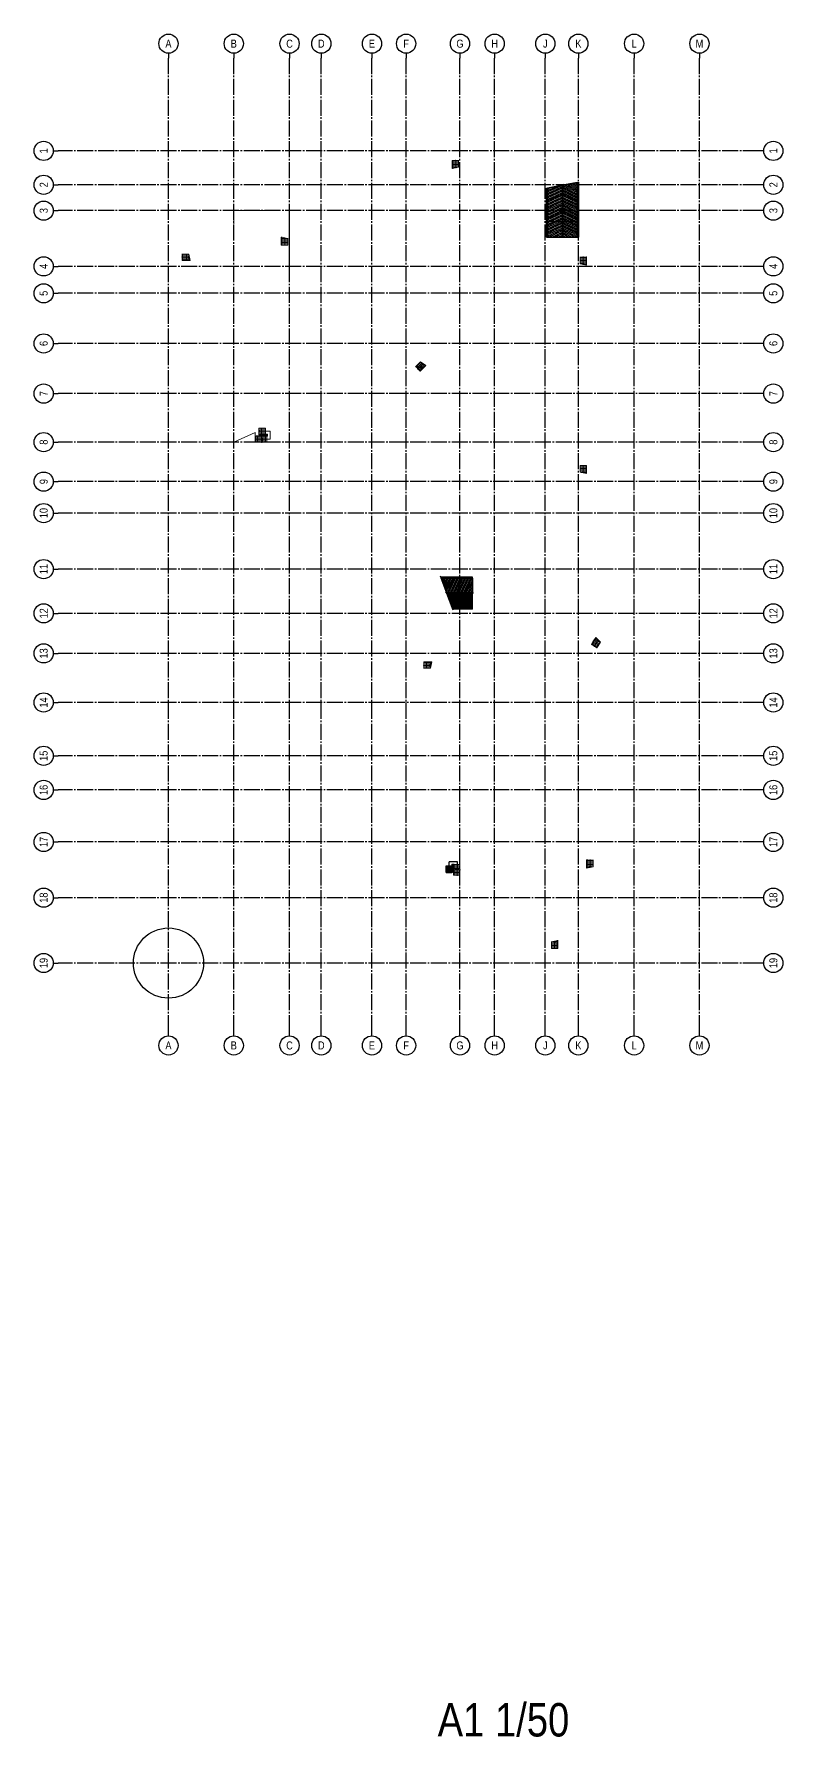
# Model space of a CAD drawing. Header units: millimetres. Extents: x 379264 to 1158416, y -283062 to 356890.
# Drawn here: x 676745 to 817145, y 37653 to 356890 of the extents above; entities that cross this region are included whole.
import ezdxf
from ezdxf.enums import TextEntityAlignment as Align
from ezdxf.xclip import XClip

# ---------------------------------------------------------------- set-up
doc = ezdxf.new("R2010")
doc.units = ezdxf.units.MM
doc.header["$XCLIPFRAME"] = 0
for name, pattern in [('CHG_XX_Luoi truc$0$MB_Luoi truc$0$Center101', [13, 10, -1, 1, -1]), ('MB Ham 2$0$HIDDEN', [0.375, 0.25, -0.125]), ('MB Ham 2$0$Hidden21', [3, 2, -1])]:
    doc.linetypes.add(name, pattern=pattern)
for name, color, linetype in [('BLOCK A - CHI TIET THANG 1$0$Concrete Line', 6, 'Continuous'), ('CHG_XX_Luoi truc$0$Grid', 34, 'Continuous'), ('CHG_XX_Luoi truc$0$Grid Line', 8, 'CHG_XX_Luoi truc$0$MB_Luoi truc$0$Center101'), ('MB Ham 2$0$Staircase', 30, 'Continuous'), ('MB Ham 2$0$Staircase Hidden', 34, 'MB Ham 2$0$Hidden21')]:
    doc.layers.add(name, color=color, linetype=linetype)
for name, color, linetype, lineweight in [('CHG_XX_Damsan_Ham 2$0$Start net bao', 3, 'Continuous', 18), ('HATCH', 57, 'Continuous', 9), ('Start hatch', 8, 'Continuous', 25), ('tam cap ram', 8, 'Continuous', 5), ('TEXT', 7, 'Continuous', 15)]:
    doc.layers.add(name, color=color, linetype=linetype, lineweight=lineweight)
doc.styles.add('CHG_XX_Luoi truc$0$MB_Luoi truc$0$Grid A-F$0$VNI-HelveCB', font='VHELVCB_0.TTF')
doc.styles.add('TTP-HelCon', font='VHELVCN_0.TTF')

# ---------------------------------------------------------------- blocks, each defined once
blk = doc.blocks.new('A$C2E244298')
at = {"layer": 'Start hatch'}
h = blk.add_hatch(dxfattribs=at)
h.set_pattern_fill('_USER', color=256, scale=250, angle=335, pattern_type=0)
h.set_pattern_definition([(205, (147703.1, 1500), (-105.65457, 226.57695), [])])
h.paths.add_polyline_path([(73850, 145813), (71052, 145293), (71050, 136100), (73850, 136100)])
h = blk.add_hatch(dxfattribs=at)
h.set_pattern_fill('_USER', color=256, scale=250, angle=335, pattern_type=0)
h.set_pattern_definition([(335, (2e-10, 1500), (105.65457, 226.57695), [])])
h.paths.add_polyline_path([(73850, 136100), (76650, 136100), (76650, 146332), (73850, 145813)])
at = {"layer": 'Start hatch', "linetype": 'Continuous'}
h = blk.add_hatch(dxfattribs=at)
h.set_pattern_fill('_USER', color=256, scale=250, angle=65, pattern_type=0)
h.set_pattern_definition([(65, (2e-10, 1e-10), (-226.57695, 105.65457), [])])
h.paths.add_polyline_path([(51130, 72150), (56983, 72150), (56983, 69350), (52188, 69350)])
h = blk.add_hatch(dxfattribs=at)
h.set_pattern_fill('_USER', color=256, scale=250, angle=65, pattern_type=0)
h.set_pattern_definition([(295, (2e-10, 138700), (-226.57695, -105.65457), [])])
h.paths.add_polyline_path([(56983, 66550), (56983, 69350), (52188, 69350), (53246, 66550)])
at = {"layer": 'Start hatch'}
for p, q in [((70850, 145256), (70850, 136100)), ((76850, 136100), (76850, 146370)), ((70850, 136100), (76850, 136100)), ((56983, 72350), (51055, 72350)), ((56983, 66350), (53321, 66350))]:
    blk.add_line(p, q, dxfattribs=at)
at = {"layer": 'Start hatch', "linetype": 'Continuous'}
for p, q in [((57206, 69350), (52188, 69350)), ((56983, 66550), (53246, 66550))]:
    blk.add_line(p, q, dxfattribs=at)
at = {"layer": 'Start hatch'}
for points in [[(76850, 146370), (76850, 136100), (70850, 136100), (70850, 145256)], [(71050, 139100), (76650, 139100)]]:
    blk.add_lwpolyline(points, dxfattribs=at)
at = {"layer": 'Start hatch', "linetype": 'Continuous'}
for points in [[(70850, 145256), (73702, 145784), (73814, 145595), (73885, 146028), (73997, 145840), (76850, 146369)], [(53397, 66150), (52207, 69301), (52373, 69444), (51934, 69438), (52101, 69581), (50979, 72550)], [(56983, 66350), (56983, 72350)]]:
    blk.add_lwpolyline(points, dxfattribs=at)
at = {"layer": 'Start hatch'}
for points in [[(71050, 136100), (73850, 136100), (73850, 145813), (71050, 145293)], [(73850, 136100), (76650, 136100), (76650, 146332), (73850, 145813)]]:
    blk.add_lwpolyline(points, close=True, dxfattribs=at)
at = {"layer": 'Start hatch', "linetype": 'Continuous'}
blk.add_lwpolyline([(51130, 72150), (56983, 72150), (56983, 69350), (52188, 69350)], close=True, dxfattribs=at)
blk = doc.blocks.new('MB Ham 2$0$Dot')
at = {"linetype": 'ByBlock', "lineweight": -2}
h = blk.add_hatch(color=0, dxfattribs=at)
edge = h.paths.add_edge_path()
edge.add_arc((0, 0), 0.5, 0, 360)
at = {"color": 0, "linetype": 'ByBlock', "lineweight": -2}
blk.add_line((0, -1), (0, 1), dxfattribs=at)
blk.add_circle((0, 0), 0.5, dxfattribs=at)
blk = doc.blocks.new('MB Ham 2$0$Arrow 60')
at = {"linetype": 'ByBlock', "lineweight": -2}
h = blk.add_hatch(color=0, dxfattribs=at)
h.paths.add_polyline_path([(1.9, 0.9), (1.7, 1.4), (0, 0.6), (-1.7, 1.4), (-1.9, 0.9), (0, 0)], flags=17)
h.paths.add_polyline_path([(1.7, 1.4), (1.9, 0.9), (0, 0), (-1.9, 0.9), (-1.7, 1.4), (0, 0.6)])
blk.add_hatch(color=0, dxfattribs=at).paths.add_polyline_path([(1.7, 1.4), (1.9, 0.9), (0, 0), (-1.9, 0.9), (-1.7, 1.4), (0, 0.6)])
at = {"color": 0, "linetype": 'ByBlock', "lineweight": -2}
blk.add_lwpolyline([(1.7, 1.4), (1.9, 0.9), (0, 0), (-1.9, 0.9), (-1.7, 1.4), (0, 0.6)], close=True, dxfattribs=at)
blk = doc.blocks.new('*U1504')
at = {"layer": 'tam cap ram'}
h = blk.add_hatch(dxfattribs=at)
h.set_pattern_fill('_USER', color=256, scale=250, angle=90, pattern_type=0)
h.set_pattern_definition([(90, (2200, 2550), (-250, 2e-14), [])])
h.paths.add_polyline_path([(1200, 2550), (3200, 2550), (3200, 1450), (1200, 1450)])
h.paths.add_polyline_path([(1200, 1400), (3200, 1400), (3200, 1350), (1200, 1350)])
h.paths.add_polyline_path([(1200, 1200), (3200, 1200), (3200, 1150), (1200, 1150)])
h.paths.add_polyline_path([(1200, 1100), (3200, 1100), (3200, 0), (1200, 0)])
at = {"layer": 'MB Ham 2$0$Staircase'}
for p, q in [((0, 0), (4400, 0)), ((1200, 0), (1200, 1100)), ((3200, 0), (3200, 1100))]:
    blk.add_line(p, q, dxfattribs=at)
at = {"layer": 'MB Ham 2$0$Staircase Hidden'}
for p, q in [((4400, 2550), (4400, 0)), ((4400, 1200), (4400, 1350))]:
    blk.add_line(p, q, dxfattribs=at)
at = {"layer": 'tam cap ram'}
for p, q in [((0, 0), (0, 2550)), ((0, 2550), (4400, 2550)), ((600, 550), (600, 2000)), ((600, 2000), (3800, 2000)), ((600, 550), (3800, 550)), ((1100, 1100), (1100, 1450)), ((1100, 1450), (3300, 1450)), ((1100, 1100), (3300, 1100)), ((1150, 1150), (1150, 1400)), ((1150, 1400), (3250, 1400)), ((1150, 1150), (3250, 1150)), ((1200, 1450), (1200, 2550)), ((1200, 1150), (1200, 1400)), ((1200, 1400), (1200, 1350)), ((1200, 1350), (3200, 1350)), ((1200, 1200), (3200, 1200)), ((1200, 1200), (1200, 1150)), ((1598, 1350), (1848, 2550)), ((1700, 1350), (1950, 2550)), ((3200, 1450), (3200, 2550)), ((3200, 1150), (3200, 1400)), ((3250, 1150), (3250, 1400)), ((3300, 1100), (3300, 1450)), ((3800, 550), (3800, 2000))]:
    blk.add_line(p, q, dxfattribs=at)
for points in [[(1200, 2550), (3200, 2550), (3200, 1450), (1200, 1450)], [(1200, 1400), (3200, 1400), (3200, 1350), (1200, 1350)], [(1200, 1200), (3200, 1200), (3200, 1150), (1200, 1150)], [(1200, 1100), (3200, 1100), (3200, 0), (1200, 0)]]:
    blk.add_lwpolyline(points, close=True, dxfattribs=at)
for centre, start, end in [((1200, 1350), 90, 180), ((1200, 1200), 180, 270), ((3200, 1350), 0, 90), ((3200, 1200), 270, 0)]:
    blk.add_arc(centre, 1200, start, end, dxfattribs=at)
at = {"layer": 'tam cap ram', "yscale": 100, "zscale": 100}
for name, p, xscale, rotation in [('MB Ham 2$0$Arrow 60', (1835, 2000), 100, 270), ('MB Ham 2$0$Arrow 60', (3200, 550), -100, 90), ('MB Ham 2$0$Dot', (3200, 2000), 100, 270)]:
    blk.add_blockref(name, p, dxfattribs=dict(at, xscale=xscale, rotation=rotation))
blk = doc.blocks.new('*U1503')
at = {"layer": 'tam cap ram'}
h = blk.add_hatch(dxfattribs=at)
h.set_pattern_fill('_USER', color=256, scale=250, angle=90, pattern_type=0)
h.set_pattern_definition([(90, (2200, 2500), (-250, 2e-14), [])])
h.paths.add_polyline_path([(1200, 2500), (3200, 2500), (3200, 1400), (1200, 1400)])
h.paths.add_polyline_path([(1200, 1350), (3200, 1350), (3200, 1300), (1200, 1300)])
h.paths.add_polyline_path([(1200, 1200), (3200, 1200), (3200, 1150), (1200, 1150)])
h.paths.add_polyline_path([(1200, 1100), (3200, 1100), (3200, 0), (1200, 0)])
at = {"layer": 'MB Ham 2$0$Staircase'}
for p, q in [((0, 0), (4400, 0)), ((1200, 0), (1200, 1100)), ((3200, 0), (3200, 1100))]:
    blk.add_line(p, q, dxfattribs=at)
at = {"layer": 'MB Ham 2$0$Staircase Hidden'}
for p, q in [((4400, 2500), (4400, 0)), ((4400, 1200), (4400, 1300))]:
    blk.add_line(p, q, dxfattribs=at)
at = {"layer": 'tam cap ram'}
for p, q in [((0, 0), (0, 2500)), ((0, 2500), (4400, 2500)), ((600, 550), (600, 1950)), ((600, 1950), (3800, 1950)), ((600, 550), (3800, 550)), ((1100, 1100), (1100, 1400)), ((1100, 1400), (3300, 1400)), ((1100, 1100), (3300, 1100)), ((1150, 1150), (1150, 1350)), ((1150, 1350), (3250, 1350)), ((1150, 1150), (3250, 1150)), ((1200, 1400), (1200, 2500)), ((1200, 1150), (1200, 1350)), ((1200, 1350), (1200, 1300)), ((1200, 1300), (3200, 1300)), ((1200, 1200), (3200, 1200)), ((1200, 1200), (1200, 1150)), ((1598, 1300), (1848, 2500)), ((1700, 1300), (1950, 2500)), ((3200, 1400), (3200, 2500)), ((3200, 1150), (3200, 1350)), ((3250, 1150), (3250, 1350)), ((3300, 1100), (3300, 1400)), ((3800, 550), (3800, 1950))]:
    blk.add_line(p, q, dxfattribs=at)
for points in [[(1200, 2500), (3200, 2500), (3200, 1400), (1200, 1400)], [(1200, 1350), (3200, 1350), (3200, 1300), (1200, 1300)], [(1200, 1200), (3200, 1200), (3200, 1150), (1200, 1150)], [(1200, 1100), (3200, 1100), (3200, 0), (1200, 0)]]:
    blk.add_lwpolyline(points, close=True, dxfattribs=at)
for centre, start, end in [((1200, 1300), 90, 180), ((1200, 1200), 180, 270), ((3200, 1300), 0, 90), ((3200, 1200), 270, 0)]:
    blk.add_arc(centre, 1200, start, end, dxfattribs=at)
at = {"layer": 'tam cap ram', "yscale": 100, "zscale": 100}
for name, p, xscale, rotation in [('MB Ham 2$0$Arrow 60', (1835, 1950), 100, 270), ('MB Ham 2$0$Arrow 60', (3200, 550), -100, 90), ('MB Ham 2$0$Dot', (3200, 1950), 100, 270)]:
    blk.add_blockref(name, p, dxfattribs=dict(at, xscale=xscale, rotation=rotation))
blk = doc.blocks.new('*U1778')
at = {"layer": 'CHG_XX_Luoi truc$0$Grid', "lineweight": -2}
for p, q in [((0, 611), (0, 608)), ((0, -3), (0, 0))]:
    blk.add_line(p, q, dxfattribs=at)
for centre in [(0, 617), (0, -9)]:
    blk.add_circle(centre, 6, dxfattribs=at)
at = {"layer": 'CHG_XX_Luoi truc$0$Grid Line'}
blk.add_line((0, 0), (0, 608), dxfattribs=at)
at = {"layer": 'CHG_XX_Luoi truc$0$Grid', "lineweight": -2, "style": 'CHG_XX_Luoi truc$0$MB_Luoi truc$0$Grid A-F$0$VNI-HelveCB'}
for tag, p in [('GRIDSUB', (0, 617)), ('GRID', (0, -9))]:
    blk.add_attdef(tag, text='', height=5, dxfattribs=at).set_placement(p, align=Align.MIDDLE)
blk = doc.blocks.new('*U1783')
at = {"layer": 'CHG_XX_Luoi truc$0$Grid', "lineweight": -2}
for p, q in [((0, 611), (0, 608)), ((0, -3), (0, 0))]:
    blk.add_line(p, q, dxfattribs=at)
for centre in [(0, 617), (0, -9)]:
    blk.add_circle(centre, 6, dxfattribs=at)
at = {"layer": 'CHG_XX_Luoi truc$0$Grid Line'}
blk.add_line((0, 0), (0, 608), dxfattribs=at)
at = {"layer": 'CHG_XX_Luoi truc$0$Grid', "lineweight": -2, "style": 'CHG_XX_Luoi truc$0$MB_Luoi truc$0$Grid A-F$0$VNI-HelveCB'}
for tag, p in [('GRIDSUB', (0, 617)), ('GRID', (0, -9))]:
    blk.add_attdef(tag, text='', height=5, dxfattribs=at).set_placement(p, align=Align.MIDDLE)
blk = doc.blocks.new('*U1779')
at = {"layer": 'CHG_XX_Luoi truc$0$Grid', "lineweight": -2}
for p, q in [((0, 611), (0, 608)), ((0, -3), (0, 0))]:
    blk.add_line(p, q, dxfattribs=at)
for centre in [(0, 617), (0, -9)]:
    blk.add_circle(centre, 6, dxfattribs=at)
at = {"layer": 'CHG_XX_Luoi truc$0$Grid Line'}
blk.add_line((0, 0), (0, 608), dxfattribs=at)
at = {"layer": 'CHG_XX_Luoi truc$0$Grid', "lineweight": -2, "style": 'CHG_XX_Luoi truc$0$MB_Luoi truc$0$Grid A-F$0$VNI-HelveCB'}
for tag, p in [('GRIDSUB', (0, 617)), ('GRID', (0, -9))]:
    blk.add_attdef(tag, text='', height=5, dxfattribs=at).set_placement(p, align=Align.MIDDLE)
blk = doc.blocks.new('*U1780')
at = {"layer": 'CHG_XX_Luoi truc$0$Grid', "lineweight": -2}
for p, q in [((0, 441), (0, 438)), ((0, -3), (0, 0))]:
    blk.add_line(p, q, dxfattribs=at)
for centre in [(0, 447), (0, -9)]:
    blk.add_circle(centre, 6, dxfattribs=at)
at = {"layer": 'CHG_XX_Luoi truc$0$Grid Line'}
blk.add_line((0, 0), (0, 438), dxfattribs=at)
at = {"layer": 'CHG_XX_Luoi truc$0$Grid', "lineweight": -2, "style": 'CHG_XX_Luoi truc$0$MB_Luoi truc$0$Grid A-F$0$VNI-HelveCB'}
for tag, p in [('GRIDSUB', (0, 447)), ('GRID', (0, -9))]:
    blk.add_attdef(tag, text='', height=5, dxfattribs=at).set_placement(p, align=Align.MIDDLE)
blk = doc.blocks.new('CHG_XX_Luoi truc')
at = {"layer": 'Defpoints', "ltscale": 1500}
blk.add_circle((0, 0), 6575, dxfattribs=at)
at = {"layer": 'CHG_XX_Luoi truc$0$Grid', "xscale": 300, "yscale": 300, "zscale": 300}
for name, p, values in [('*U1779', (0, -12747), {'GRID': 'A', 'GRIDSUB': 'A'}), ('*U1778', (12250, -12747), {'GRID': 'B', 'GRIDSUB': 'B'}), ('*U1778', (22700, -12747), {'GRID': 'C', 'GRIDSUB': 'C'}), ('*U1778', (28650, -12747), {'GRID': 'D', 'GRIDSUB': 'D'}), ('*U1778', (38150, -12747), {'GRID': 'E', 'GRIDSUB': 'E'}), ('*U1778', (44550, -12747), {'GRID': 'F', 'GRIDSUB': 'F'}), ('*U1778', (54650, -12747), {'GRID': 'G', 'GRIDSUB': 'G'}), ('*U1783', (61150, -12747), {'GRID': 'H', 'GRIDSUB': 'H'}), ('*U1778', (70650, -12747), {'GRID': 'J', 'GRIDSUB': 'J'}), ('*U1778', (76850, -12747), {'GRID': 'K', 'GRIDSUB': 'K'}), ('*U1778', (87300, -12747), {'GRID': 'L', 'GRIDSUB': 'L'}), ('*U1778', (99550, -12747), {'GRID': 'M', 'GRIDSUB': 'M'})]:
    blk.add_blockref(name, p, dxfattribs=at).add_auto_attribs(values)
at = {"layer": 'CHG_XX_Luoi truc$0$Grid', "xscale": 300.0000000000013, "yscale": 300.0000000000013, "zscale": 300.0000000000013, "rotation": 90}
for p, values in [((110703, 152250), {'GRID': '1', 'GRIDSUB': '1'}), ((110703, 145900), {'GRID': '2', 'GRIDSUB': '2'}), ((110703, 141050), {'GRID': '3', 'GRIDSUB': '3'}), ((110703, 130600), {'GRID': '4', 'GRIDSUB': '4'}), ((110703, 125550), {'GRID': '5', 'GRIDSUB': '5'}), ((110703, 116150), {'GRID': '6', 'GRIDSUB': '6'}), ((110703, 106750), {'GRID': '7', 'GRIDSUB': '7'}), ((110703, 97650), {'GRID': '8', 'GRIDSUB': '8'}), ((110703, 90250), {'GRID': '9', 'GRIDSUB': '9'}), ((110703, 84350), {'GRID': '10', 'GRIDSUB': '10'}), ((110703, 73850), {'GRID': '11', 'GRIDSUB': '11'}), ((110703, 65550), {'GRID': '12', 'GRIDSUB': '12'}), ((110703, 58050), {'GRID': '13', 'GRIDSUB': '13'}), ((110703, 48850), {'GRID': '14', 'GRIDSUB': '14'}), ((110703, 38850), {'GRID': '15', 'GRIDSUB': '15'}), ((110703, 32450), {'GRID': '16', 'GRIDSUB': '16'}), ((110703, 22700), {'GRID': '17', 'GRIDSUB': '17'}), ((110703, 12250), {'GRID': '18', 'GRIDSUB': '18'}), ((110703, 0), {'GRID': '19', 'GRIDSUB': '19'})]:
    blk.add_blockref('*U1780', p, dxfattribs=at).add_auto_attribs(values)

msp = doc.modelspace()

# ---------------------------------------------------------------- hatches: boundary and pattern name
at = {"layer": 'tam cap ram'}
h = msp.add_hatch(dxfattribs=at)
h.set_pattern_fill('_USER', color=256, scale=250, angle=335, pattern_type=0)
h.set_pattern_definition([(335, (701942.46, 184237.52), (105.65457, 226.57695), [])])
h.paths.add_polyline_path([(775792.46, 318837.52), (778592.46, 318837.52), (778592.46, 329069.72), (775792.46, 328550.21)])
h = msp.add_hatch(dxfattribs=at)
h.set_pattern_fill('_USER', color=256, scale=250, angle=335, pattern_type=0)
h.set_pattern_definition([(205, (849645.55, 184237.52), (-105.65457, 226.57695), [])])
h.paths.add_polyline_path([(775792.46, 328550.21), (772994, 328030.42), (772992.46, 318837.52), (775792.46, 318837.52)])
h = msp.add_hatch(dxfattribs=at)
h.set_pattern_fill('_USER', color=256, scale=250, angle=65, pattern_type=0)
h.set_pattern_definition([(65, (701942.46, 182737.52), (-226.57695, 105.65457), [])])
h.paths.add_polyline_path([(753072.53, 254887.52), (758925.79, 254887.52), (758925.79, 252087.52), (754130.32, 252087.52)])
h = msp.add_hatch(dxfattribs=at)
h.set_pattern_fill('_USER', color=256, scale=250, angle=65, pattern_type=0)
h.set_pattern_definition([(295, (701942.46, 321437.52), (-226.57695, -105.65457), [])])
h.paths.add_polyline_path([(758925.79, 249287.52), (758925.79, 252087.52), (754130.32, 252087.52), (755188.11, 249287.52)])

# ---------------------------------------------------------------- linework, layer by layer
at = {"layer": 'BLOCK A - CHI TIET THANG 1$0$Concrete Line'}
msp.add_line((724642.46, 313337.52), (724642.46, 323787.52), dxfattribs=at)
at = {"layer": 'HATCH'}
for p in [(714192.46, 280387.52), (718192.46, 280387.52)]:
    msp.add_line(p, (718192.46, 282201.33), dxfattribs=at)
at = {"layer": 'MB Ham 2$0$Staircase', "color": 8, "linetype": 'MB Ham 2$0$HIDDEN'}
for p, q in [((753992.46, 200687.52), (755092.46, 200687.52)), ((753992.46, 200437.52), (755092.46, 200437.52)), ((753992.46, 200187.52), (755092.46, 200187.52)), ((753992.46, 199937.52), (755092.46, 199937.52)), ((753992.46, 199687.52), (755092.46, 199687.52))]:
    msp.add_line(p, q, dxfattribs=at)
for points in [[(754542.46, 199687.52), (754542.46, 201787.52), (756042.46, 201787.52), (756042.46, 200347.94)], [(755092.46, 199687.52), (753992.46, 199687.52), (753992.46, 200937.52), (755192.46, 200937.52), (755192.46, 199687.52), (755142.46, 199687.52)]]:
    msp.add_lwpolyline(points, dxfattribs=at)
msp.add_lwpolyline([(754377.32, 199825.99), (754354.96, 199781.27), (754542.46, 199687.52), (754729.96, 199781.27), (754707.6, 199825.99), (754542.46, 199743.42)], close=True, dxfattribs=at)
at = {"layer": 'tam cap ram'}
for p, q in [((714192.46, 323787.52), (714192.46, 321287.52)), ((714192.46, 323787.52), (721192.46, 323787.52)), ((723092.46, 318837.52), (723092.46, 317337.52)), ((780342.46, 315062.52), (780292.46, 315062.52)), ((780342.46, 313562.52), (780342.46, 315062.52)), ((718392.46, 280937.52), (719552.88, 280937.52)), ((718642.46, 281537.52), (718642.46, 281587.52)), ((718642.46, 280387.52), (718642.46, 281487.52)), ((718892.46, 282987.52), (718892.46, 281887.52)), ((720142.46, 281837.52), (718892.46, 281837.52)), ((718892.46, 281837.52), (718892.46, 281787.52)), ((718892.46, 281537.52), (718892.46, 281587.52)), ((718892.46, 280387.52), (718892.46, 281487.52)), ((719142.46, 282987.52), (719142.46, 281887.52)), ((719142.46, 281837.52), (719142.46, 281787.52)), ((719142.46, 281537.52), (719142.46, 281587.52)), ((719142.46, 280387.52), (719142.46, 281487.52)), ((719392.46, 282987.52), (719392.46, 281887.52)), ((719392.46, 281837.52), (719392.46, 281787.52)), ((719392.46, 281537.52), (719392.46, 281587.52)), ((719392.46, 280387.52), (719392.46, 281487.52)), ((719688.29, 281587.52), (719417.46, 280287.52)), ((719642.46, 282987.52), (719642.46, 281887.52)), ((719642.46, 281837.52), (719642.46, 281787.52)), ((719642.46, 281537.52), (719642.46, 281587.52)), ((719642.46, 280387.52), (719642.46, 281487.52)), ((719892.46, 282987.52), (719892.46, 281887.52)), ((719892.46, 281837.52), (719892.46, 281787.52)), ((719892.46, 281537.52), (719892.46, 281587.52)), ((719892.46, 280387.52), (719892.46, 281487.52)), ((720142.46, 281537.52), (720142.46, 281587.52)), ((720142.46, 280387.52), (720142.46, 281487.52)), ((780342.46, 275987.52), (780292.46, 275987.52)), ((780342.46, 274487.52), (780342.46, 275987.52)), ((755142.46, 200937.52), (755142.46, 199687.52)), ((755142.46, 200687.52), (755192.46, 200687.52)), ((755142.46, 200437.52), (755192.46, 200437.52)), ((755142.46, 200187.52), (755192.46, 200187.52)), ((755142.46, 199937.52), (755192.46, 199937.52)), ((755142.46, 199687.52), (755192.46, 199687.52)), ((755442.46, 200937.52), (755392.46, 200937.52)), ((755442.46, 200687.52), (755392.46, 200687.52)), ((755392.46, 200483.35), (756692.46, 200212.52)), ((755442.46, 200437.52), (755392.46, 200437.52)), ((755442.46, 200187.52), (755392.46, 200187.52)), ((755442.46, 199937.52), (755392.46, 199937.52)), ((755442.46, 199687.52), (755392.46, 199687.52)), ((755442.46, 199437.52), (755392.46, 199437.52)), ((756592.46, 200937.52), (755492.46, 200937.52)), ((756592.46, 200687.52), (755492.46, 200687.52)), ((756592.46, 200437.52), (755492.46, 200437.52)), ((756592.46, 200187.52), (755492.46, 200187.52)), ((756592.46, 199937.52), (755492.46, 199937.52)), ((756592.46, 199687.52), (755492.46, 199687.52)), ((756592.46, 199437.52), (755492.46, 199437.52)), ((756042.46, 199187.52), (756042.46, 200347.94))]:
    msp.add_line(p, q, dxfattribs=at)
for points in [[(723142.46, 318827.1), (723142.46, 317287.52), (723192.46, 317287.52), (723192.46, 318816.69)], [(779142.46, 315062.52), (779142.46, 313812.52)], [(780292.46, 313572.94), (780292.46, 315112.52), (780242.46, 315112.52), (780242.46, 313583.35)], [(719438.29, 280387.52), (718392.46, 280387.52), (718392.46, 281587.52), (719688.29, 281587.52)], [(719667.46, 281487.52), (718392.46, 281487.52), (718392.46, 281537.52), (719677.88, 281537.52)], [(718892.46, 281887.52), (718892.46, 282987.52), (720142.46, 282987.52), (720142.46, 281787.52), (718892.46, 281787.52), (718892.46, 281837.52)], [(718892.46, 282437.52), (720992.46, 282437.52), (720992.46, 280937.52), (719552.88, 280937.52)], [(719677.88, 281537.52), (720442.46, 281537.52), (720442.46, 281837.52), (718892.46, 281837.52), (718892.46, 281887.52), (720492.46, 281887.52), (720492.46, 281487.52), (719677.88, 281487.52)], [(718892.46, 281837.52), (720142.46, 281837.52), (720142.46, 281787.52), (718892.46, 281787.52)], [(720392.46, 281487.52), (720392.46, 280387.52), (719438.29, 280387.52)], [(719688.29, 281587.52), (720392.46, 281587.52), (720392.46, 281537.52)], [(720142.46, 281787.52), (720392.46, 281787.52), (720392.46, 281587.52)], [(779142.46, 275987.52), (779142.46, 274737.52)], [(780292.46, 274497.94), (780292.46, 276037.52), (780242.46, 276037.52), (780242.46, 274508.35)], [(755442.46, 200472.94), (755442.46, 201237.52), (755142.46, 201237.52), (755142.46, 199687.52), (755092.46, 199687.52), (755092.46, 201287.52), (755492.46, 201287.52), (755492.46, 200472.94)], [(755192.46, 200937.52), (755192.46, 201187.52), (755392.46, 201187.52)], [(755392.46, 200483.35), (755392.46, 201187.52), (755442.46, 201187.52)], [(755492.46, 201187.52), (756592.46, 201187.52), (756592.46, 200233.35)], [(780392.7, 200597.94), (780392.7, 202137.52), (780442.7, 202137.52), (780442.7, 200608.35)], [(755142.46, 199687.52), (755142.46, 200937.52), (755192.46, 200937.52), (755192.46, 199687.52)], [(756592.46, 200233.35), (756592.46, 199187.52), (755392.46, 199187.52), (755392.46, 200483.35)], [(755492.46, 200462.52), (755492.46, 199187.52), (755442.46, 199187.52), (755442.46, 200472.94)]]:
    msp.add_lwpolyline(points, dxfattribs=at)
msp.add_lwpolyline([(719030.93, 282602.66), (718986.21, 282625.02), (718892.46, 282437.52), (718986.21, 282250.02), (719030.93, 282272.38), (718948.36, 282437.52)], close=True, dxfattribs=at)

# ---------------------------------------------------------------- block references
ref = msp.add_blockref('*U1504', (753790.91, 329987.52), dxfattribs=dict(xscale=-1, rotation=270))
XClip(ref).set_block_clipping_path([(3250, 1350), (3249.9999999999, 2550), (1945, 2550), (1695, 1350)])
ref = msp.add_blockref('*U1504', (752367.96, 294961.33), dxfattribs=dict(xscale=-1, rotation=44.5054804266082))
XClip(ref).set_block_clipping_path([(3250, 1350), (3249.9999999999, 2550), (1945, 2550), (1695, 1350)])
ref = msp.add_blockref('*U1504', (781837.11, 245926.64), dxfattribs=dict(rotation=237.0225098971513))
XClip(ref).set_block_clipping_path([(3250, 1350), (3249.9999999999, 2550), (1945, 2550), (1695, 1350)])
ref = msp.add_blockref('*U1504', (752992.46, 240537.52), dxfattribs=dict(rotation=180))
XClip(ref).set_block_clipping_path([(3250, 1350), (3249.9999999999, 2550), (1945, 2550), (1695, 1350)])
ref = msp.add_blockref('*U1504', (776292.46, 188687.52), dxfattribs=dict(xscale=-1, rotation=90))
XClip(ref).set_block_clipping_path([(3245.9391821827, 1350), (3249.9999999999, 2550), (1945, 2550), (1665.0884094681, 1288.6593370358)])
at = {"layer": 'BLOCK A - CHI TIET THANG 1$0$Concrete Line'}
msp.add_blockref('CHG_XX_Luoi truc', (701942.46, 182737.52), dxfattribs=at)
at = {"layer": 'CHG_XX_Damsan_Ham 2$0$Start net bao'}
msp.add_blockref('A$C2E244298', (701942.46, 182737.52), dxfattribs=at)
at = {"layer": 'tam cap ram'}
ref = msp.add_blockref('*U1503', (721792.46, 320537.52), dxfattribs=dict(at, rotation=270))
XClip(ref).set_block_clipping_path([(3249.9999999999, 1300), (3249.9999999999, 2550), (1945, 2550), (1700.2407097373, 1300)])
ref = msp.add_blockref('*U1504', (707692.46, 313087.52), dxfattribs=dict(at, xscale=-1))
XClip(ref).set_block_clipping_path([(3250, 1350), (3249.9999999999, 2550), (1945, 2550), (1695, 1350)])
ref = msp.add_blockref('*U1504', (781692.46, 311862.52), dxfattribs=dict(at, rotation=90))
XClip(ref).set_block_clipping_path([(3250, 1350), (3249.9999999999, 2550), (1945, 2550), (1695, 1350)])
for name, p, xscale, yscale, zscale, rotation in [('MB Ham 2$0$Dot', (718392.46, 280937.52), 100.0000000000002, 100.0000000000002, 100.0000000000002, 270), ('MB Ham 2$0$Arrow 60', (719552.88, 280937.52), -100.0000000000001, 100.0000000000001, 100, 90), ('MB Ham 2$0$Arrow 60', (756042.46, 200347.94), -100.0000000000001, 100.0000000000001, 100, 179.9999999242676), ('MB Ham 2$0$Dot', (756042.46, 199187.52), 100.0000000000002, 100.0000000000002, 100.0000000000002, 359.9999999242676)]:
    msp.add_blockref(name, p, dxfattribs=dict(at, xscale=xscale, yscale=yscale, zscale=zscale, rotation=rotation))
ref = msp.add_blockref('*U1504', (781692.46, 272787.52), dxfattribs=dict(at, rotation=90))
XClip(ref).set_block_clipping_path([(3250, 1350), (3249.9999999999, 2550), (1945, 2550), (1695, 1350)])
ref = msp.add_blockref('*U1504', (778992.7, 198837.52), dxfattribs=dict(at, xscale=-1, rotation=270))
XClip(ref).set_block_clipping_path([(3250, 1350), (3249.9999999999, 2550), (1945, 2550), (1695, 1349)])

# ---------------------------------------------------------------- texts
at = {"layer": 'TEXT', "color": 1, "style": 'TTP-HelCon'}
msp.add_text('A1 1/50', height=6250, dxfattribs=at).set_placement((752409.25, 37741.27))

doc.saveas('drawing.dxf')
